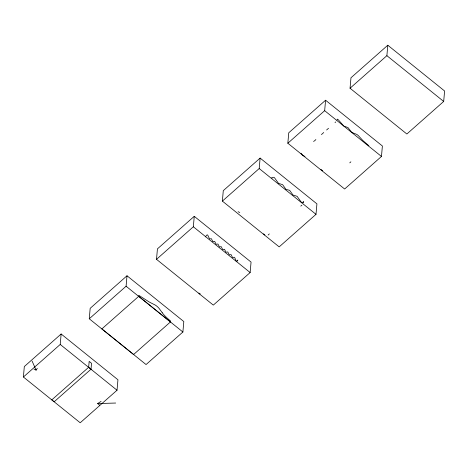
<?xml version="1.0" encoding="UTF-8"?>
<svg xmlns="http://www.w3.org/2000/svg" width="468" height="468" viewBox="0 0 468 468"><rect width="100%" height="100%" fill="white"/><g stroke="black" fill="none" stroke-linecap="round" stroke-linejoin="round"><path stroke-width="0.7" d="M23.4 377.009L24.313 366.549L61.144 333.994L117.948 379.764L117.029 390.224L80.203 422.779L23.4 377.009L60.226 344.454L61.144 333.994M89.265 318.784L90.178 308.324L127.003 275.769L183.807 321.539L182.894 331.999L146.063 364.554L89.265 318.784L126.091 286.229L127.003 275.769M88.651 367.298L89.166 361.395L91.529 363.303L91.014 369.205L54.165 401.778L51.802 399.877L88.651 367.298L91.014 369.205M162.226 312.723A13.04 5.522 48.5 0 0 164.596 315.543L166.977 317.877A44.946 19.03 48.5 0 0 170.557 321.001L170.475 321.914L133.614 354.498L101.86 328.91L138.727 296.326L138.809 295.331L149.035 301.872A48.456 20.516 48.5 0 0 151.644 303.246L155.095 304.978A7.985 3.381 48.5 0 1 159.126 308.453L162.226 312.723M156.511 259.33L157.429 248.871L194.255 216.315L251.059 262.086L250.146 272.546L213.314 305.107L156.511 259.33L193.343 226.775L194.255 216.315M222.376 201.105L223.289 190.646L260.12 158.09L316.924 203.861L316.005 214.321L279.18 246.882L222.376 201.105L259.202 168.55L260.12 158.09M287.838 143.237L288.756 132.777L325.582 100.222L382.385 145.993L381.467 156.452L344.641 189.008L287.838 143.237L324.663 110.682L325.582 100.222M350.052 88.236L350.971 77.776L387.796 45.22L444.6 90.991L443.687 101.451L406.856 134.006L350.052 88.236L386.884 55.68L387.796 45.22M303.194 202.837L303.65 201.614L302.644 202.433L301.263 202.153L297.086 196.32L292.986 195.021L289.645 190.33L285.977 189.376L282.643 184.684L278.536 183.38L274.359 177.553L272.979 177.267L271.972 178.086L271.662 177.547M337.007 120.071L337.44 119.124L338.329 119.826L343.857 126.079L347.952 127.559L351.755 132.391L356.745 134.404A5.745 2.434 48.5 0 1 358.494 135.79L362.758 140.423L368.872 145.741L368.515 145.729M34.006 369.147L36.106 370.141L37.282 368.304M328.524 128.285L326.611 129.987M269.311 233.918L268.146 235.041M323.727 132.532L321.428 134.585M315.877 139.505L315.684 139.745A2.943 0.994 -51.1 0 1 315.099 140.365L313.595 141.494M350.877 161.788L350.678 162.022A1.737 0.585 -51.1 0 1 350.099 162.589L349.725 162.852M301.924 205.183L300.784 206.095M335.778 121.937L335.018 122.557M205.323 236.843L206.774 235.117L207.318 234.842L207.757 235.152L209.576 238.943L211.384 238.698L212.852 241.646L214.666 241.353L216.134 244.296L217.948 244.004L219.416 246.94L221.229 246.648L222.704 249.584L224.517 249.298L225.986 252.234L227.799 251.942L229.267 254.879L231.081 254.592L232.549 257.54L234.146 257.248L234.778 257.722L236.176 261.08L236.615 261.396L237.159 261.121L237.838 260.073L237.071 260.752M99.59 405.124L97.648 403.568L101.1 401.368M200.245 293.752L199.707 294.027L198.888 293.003M97.648 403.568L115.684 403.036M239.768 212.554L238.089 211.676M304.972 156.441L302.726 155.411L301.029 153.241M322.698 170.797L320.954 169.398M264.859 234.989L263.56 233.824M386.884 55.68L443.687 101.451M324.663 110.682L381.467 156.452M259.202 168.55L316.005 214.321M193.343 226.775L250.146 272.546M138.727 296.326L170.475 321.914M126.091 286.229L182.894 331.999M60.226 344.454L117.029 390.224M32.099 361.08L36.106 370.141"/></g></svg>
